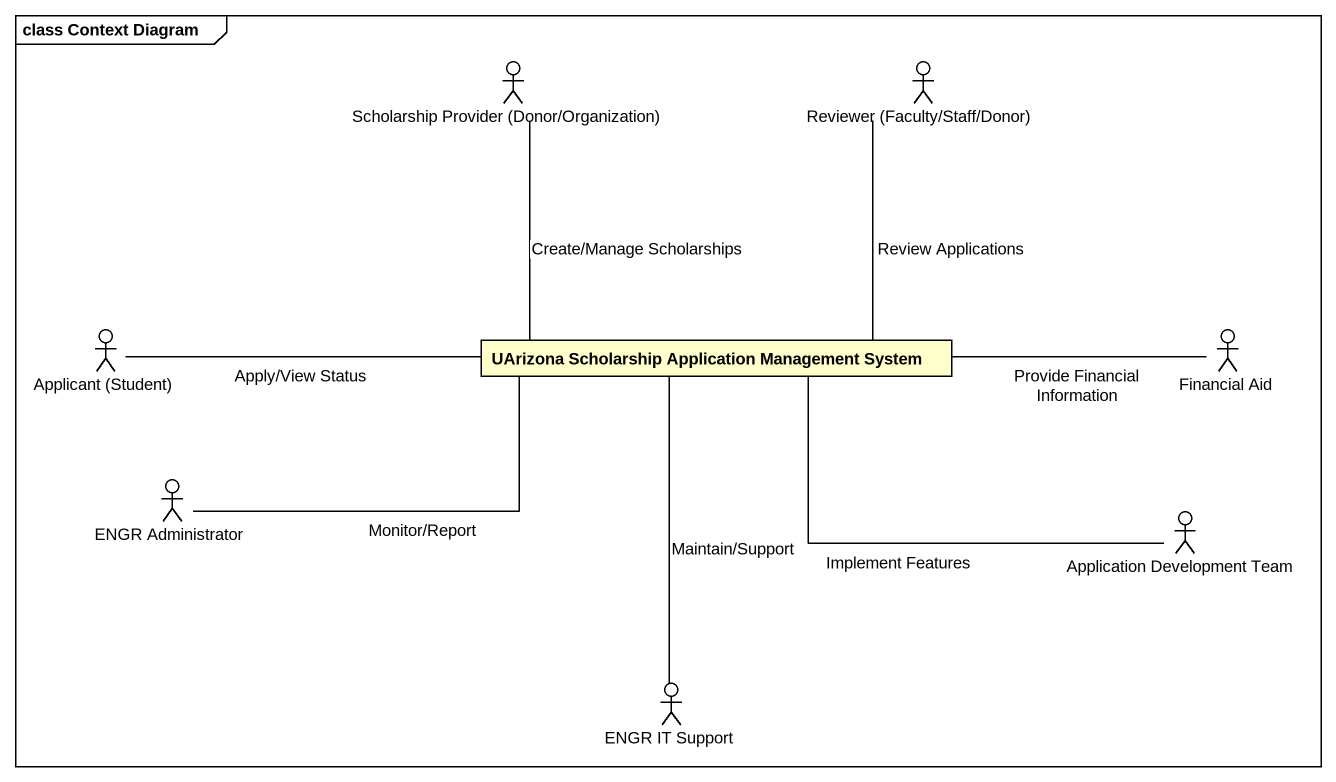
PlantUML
@startuml
mainframe class Context Diagram
allowmixing
hide circle
hide empty members
actor "Scholarship Provider (Donor/Organization)" as Scholarship_Provider_Donor
actor "Reviewer (Faculty/Staff/Donor)" as Reviewer_Faculty_Staff_Donor
actor "Applicant (Student)" as Applicant_Student
class "UArizona Scholarship Application Management System" as UArizona_Scholarship
actor "Financial Aid" as Financial_Aid
actor "ENGR Administrator" as ENGR_Administrator
actor "Application Development Team" as Application_Development_Team
actor "ENGR IT Support" as ENGR_IT_Support
Scholarship_Provider_Donor -- UArizona_Scholarship : Create/Manage Scholarships
Reviewer_Faculty_Staff_Donor -- UArizona_Scholarship : Review Applications
Applicant_Student -right- UArizona_Scholarship : Apply/View Status
Financial_Aid -left- UArizona_Scholarship : Provide Financial Information
ENGR_Administrator -right- UArizona_Scholarship : Monitor/Report
Application_Development_Team -left- UArizona_Scholarship : Implement Features
ENGR_IT_Support -up- UArizona_Scholarship : Maintain/Support
@enduml
